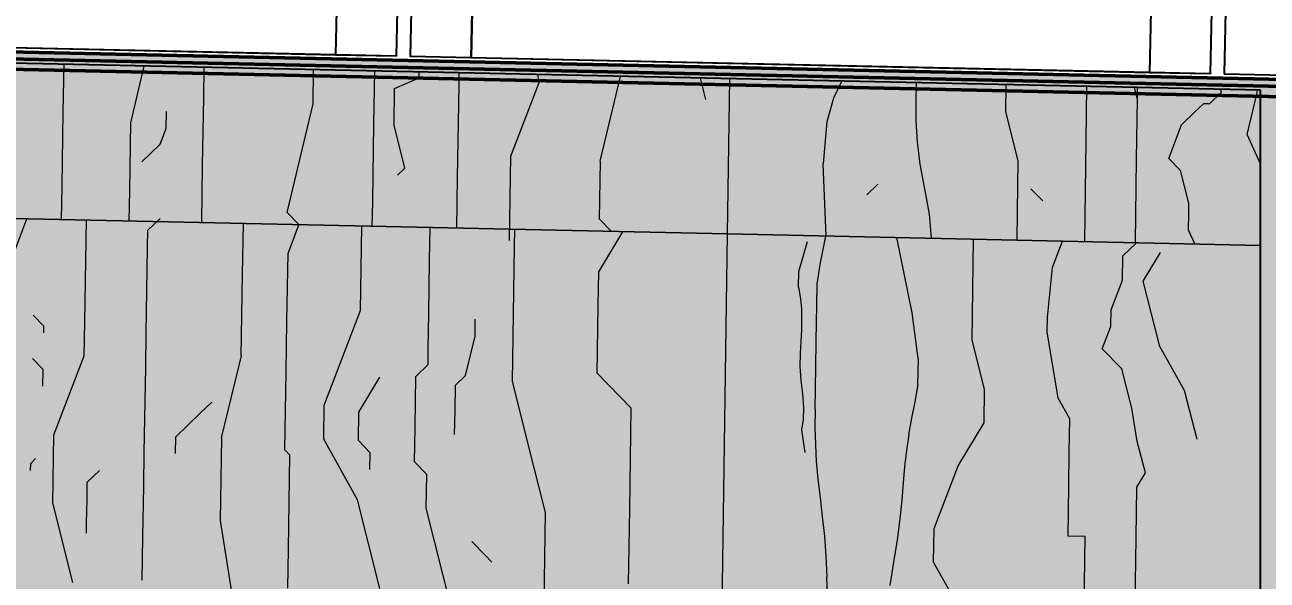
# Model space of a CAD drawing. Header units: metres. Extents: x 0 to 258, y 3 to 25.
# Drawn here: x 212.926 to 214.758, y 22.62 to 23.439 of the extents above; entities that cross this region are included whole.
import ezdxf

# ---------------------------------------------------------------- set-up
doc = ezdxf.new("R2010")
doc.units = ezdxf.units.M
doc.layers.get('Defpoints').update_dxf_attribs({"color": 41})
for name, color, linetype, lineweight in [('A-ANNO-DIMS', 7, 'Continuous', 9), ('A-FLOR', 7, 'Continuous', 50), ('A-GENM', 7, 'Continuous', 35)]:
    doc.layers.add(name, color=color, linetype=linetype, lineweight=lineweight)
doc.styles.add('Arial Narrow_2', font='ARIALN.TTF', dxfattribs={"height": 0.125})
doc.dimstyles.new('Dimension_Standard_O__mm_', dxfattribs={"dimscale": 0.3048, "dimtxt": 0.127929, "dimasz": 0.410105, "dimexe": 0.393701, "dimexo": 0.246063, "dimgap": 0.246063, "dimtad": 1, "dimdec": 0, "dimlfac": 1000, "dimzin": 0, "dimdsep": 46, "dimtxsty": 'Arial Narrow_2', "dimsah": 1, "dimcen": 0.09, "dimaunit": 1, "dimadec": 4, "dimazin": 0, "dimtfac": 1, "dimtdec": 4, "dimtix": 1, "dimtmove": 0, "dimatfit": 3, "dimfxl": 1, "dimtvp": 1, "dimtfill": 1, "dimtolj": 1, "dimtzin": 0, "dimlwd": 18, "dimlwe": 18, "dimarcsym": 2})

# ---------------------------------------------------------------- blocks, each defined once
blk = doc.blocks.new('SCR_B_08_NE_1 - SCR_B_08_NE_1-5604699-DRG-2873172 - ELEVATION - NORTH EAST END')
at = {"layer": 'A-GENM', "color": 254, "lineweight": 25, "true_color": 0xd4d4d4}
for p, q in [((1146.2118, 24.7655), (1146.1839, 23.3954)), ((1146.2739, 23.3934), (1146.3018, 24.7655)), ((1146.1838, 23.3948), (1145.1839, 23.4166)), ((1145.184, 23.4172), (1146.1839, 23.3954)), ((1146.1839, 23.3954), (1146.1838, 23.3948)), ((1146.2738, 23.3929), (1146.1838, 23.3948)), ((1146.1839, 23.3954), (1146.2739, 23.3934)), ((1146.2739, 23.3934), (1146.2738, 23.3929))]:
    blk.add_line(p, q, dxfattribs=at)
blk = doc.blocks.new('SCR_B_08_NE_2 - SCR_B_08_NE_2-5605537-DRG-2873172 - ELEVATION - NORTH EAST END')
at = {"layer": 'A-GENM', "color": 254, "lineweight": 25, "true_color": 0xd4d4d4}
for p, q in [((1146.3218, 24.7655), (1146.2939, 23.393)), ((1146.3838, 23.3911), (1146.4118, 24.7655)), ((1146.4118, 24.7655), (1146.3838, 23.3911)), ((1147.413, 24.7655), (1147.3844, 23.3693)), ((1147.4743, 23.3674), (1147.503, 24.7655)), ((1146.2939, 23.393), (1146.2938, 23.3924)), ((1146.3838, 23.3905), (1146.2938, 23.3924)), ((1146.2939, 23.393), (1146.3838, 23.3911)), ((1146.3838, 23.3911), (1146.3838, 23.3905)), ((1146.3838, 23.3911), (1147.3844, 23.3693)), ((1146.3838, 23.3911), (1146.3838, 23.3905)), ((1147.3843, 23.3687), (1146.3838, 23.3905)), ((1147.3844, 23.3693), (1147.3843, 23.3687)), ((1147.4743, 23.3668), (1147.3843, 23.3687)), ((1147.3844, 23.3693), (1147.4743, 23.3674)), ((1147.4743, 23.3674), (1147.4743, 23.3668))]:
    blk.add_line(p, q, dxfattribs=at)
blk = doc.blocks.new('SCR_B_08_NE_3 - SCR_B_08_NE_3-5606375-DRG-2873172 - ELEVATION - NORTH EAST END')
at = {"layer": 'A-GENM', "color": 254, "lineweight": 25, "true_color": 0xd4d4d4}
for p, q in [((1147.523, 24.7655), (1147.4943, 23.3669)), ((1147.4943, 23.3669), (1147.5843, 23.365)), ((1147.4943, 23.3669), (1147.4943, 23.3664)), ((1147.5843, 23.3644), (1147.4943, 23.3664))]:
    blk.add_line(p, q, dxfattribs=at)
blk = doc.blocks.new('FP_3-DRG-2873172 - ELEVATION - NORTH EAST END')
at = {"layer": 'A-GENM', "color": 254, "lineweight": 18, "true_color": 0xcfcfcf}
for p, q in [((1145.7823, 23.3117), (1145.7835, 23.3809)), ((1145.8817, 23.295), (1145.9017, 23.3784)), ((1145.9894, 23.3322), (1145.9901, 23.3764)), ((1146.1507, 23.3227), (1146.1515, 23.3726)), ((1146.1515, 23.3726), (1146.1515, 23.3729)), ((1146.2404, 23.2933), (1146.2416, 23.371)), ((1146.271, 23.3455), (1146.307, 23.3613)), ((1146.307, 23.3613), (1146.3071, 23.3696)), ((1146.366, 23.3498), (1146.3662, 23.3683)), ((1146.484, 23.3542), (1146.4821, 23.3658)), ((1146.5743, 23.2381), (1146.6042, 23.3631)), ((1146.7298, 23.3293), (1146.722, 23.3606)), ((1146.7619, 23.1309), (1146.7651, 23.3596)), ((1146.7619, 23.1309), (1146.7651, 23.3596)), ((1146.2702, 23.2912), (1146.271, 23.3455)), ((1146.3639, 23.2142), (1146.366, 23.3498)), ((1146.4425, 23.2456), (1146.484, 23.3542)), ((1146.9189, 23.3316), (1146.9299, 23.3553)), ((1146.9299, 23.3553), (1146.9302, 23.3561)), ((1147.0401, 23.3272), (1147.0404, 23.3537)), ((1147.1722, 23.311), (1147.1727, 23.3508)), ((1147.2907, 23.2681), (1147.2918, 23.3482)), ((1147.3663, 23.3299), (1147.362, 23.3467)), ((1147.3663, 23.3252), (1147.3666, 23.3466)), ((1147.4906, 23.3399), (1147.4888, 23.344)), ((1147.5426, 23.3389), (1147.5436, 23.3428)), ((1145.9878, 23.2322), (1145.9894, 23.3322)), ((1146.9086, 23.2968), (1146.9189, 23.3316)), ((1147.0399, 23.2978), (1147.0403, 23.3272)), ((1147.3652, 23.2417), (1147.3664, 23.3299)), ((1147.4513, 23.3109), (1147.4639, 23.323)), ((1147.4728, 23.3228), (1147.4639, 23.323)), ((1147.4728, 23.3228), (1147.4906, 23.3399)), ((1147.5282, 23.2777), (1147.5428, 23.3388)), ((1145.7805, 23.2008), (1145.7823, 23.3117)), ((1145.9342, 23.2866), (1145.9346, 23.3116)), ((1146.1126, 23.1625), (1146.1508, 23.3226)), ((1147.1905, 23.2387), (1147.1722, 23.311)), ((1147.4315, 23.292), (1147.4513, 23.3109)), ((1145.8802, 23.1949), (1145.8818, 23.2949)), ((1145.9253, 23.2633), (1145.9342, 23.2866)), ((1146.2392, 23.218), (1146.2404, 23.2933)), ((1146.2861, 23.2277), (1146.2702, 23.2912)), ((1146.9033, 23.2345), (1146.9086, 23.2968)), ((1147.0419, 23.2669), (1147.0402, 23.2978)), ((1147.4125, 23.2423), (1147.4315, 23.292)), ((1147.2888, 23.1195), (1147.2907, 23.2681)), ((1147.5479, 23.2345), (1147.5283, 23.2777)), ((1145.8981, 23.2371), (1145.9253, 23.2633)), ((1147.046, 23.2337), (1147.0419, 23.2669)), ((1145.9864, 23.1476), (1145.9878, 23.2322)), ((1146.4406, 23.1211), (1146.4425, 23.2456)), ((1146.5732, 23.1525), (1146.5744, 23.238)), ((1146.9074, 23.1278), (1146.903, 23.2345)), ((1147.0527, 23.1975), (1147.046, 23.2337)), ((1147.1896, 23.1644), (1147.1906, 23.2388)), ((1147.3637, 23.1179), (1147.3652, 23.2417)), ((1147.4299, 23.2244), (1147.4125, 23.2423)), ((1146.2386, 23.1772), (1146.2392, 23.218)), ((1146.2753, 23.2174), (1146.2861, 23.2277)), ((1146.3628, 23.1395), (1146.3639, 23.2142)), ((1147.4422, 23.1763), (1147.43, 23.2244)), ((1145.7797, 23.152), (1145.7805, 23.2008)), ((1145.8795, 23.1499), (1145.8802, 23.1949)), ((1146.9671, 23.1885), (1146.9835, 23.2042)), ((1147.0597, 23.1602), (1147.0527, 23.1975)), ((1147.2267, 23.1797), (1147.2092, 23.1976)), ((1144.2979, 23.184), (1146.7619, 23.1309)), ((1146.7619, 23.1309), (1144.2979, 23.184)), ((1146.238, 23.1422), (1146.2386, 23.1772)), ((1147.442, 23.1611), (1147.4422, 23.1763)), ((1146.1301, 23.1445), (1146.1127, 23.1625)), ((1147.0625, 23.1244), (1147.0596, 23.1602)), ((1147.189, 23.1217), (1147.1896, 23.1644)), ((1147.4417, 23.1363), (1147.442, 23.1611)), ((1145.7106, 23.1062), (1145.7286, 23.1531)), ((1145.814, 23.0012), (1145.8165, 23.1512)), ((1145.9071, 23.1365), (1145.925, 23.1538)), ((1146.0467, 23.0713), (1146.0479, 23.1463)), ((1146.1137, 23.1021), (1146.1299, 23.1445)), ((1146.2206, 23.0178), (1146.2225, 23.1425)), ((1146.3225, 23.092), (1146.3232, 23.1403)), ((1146.5906, 23.1346), (1146.5732, 23.1525)), ((1145.9067, 23.1115), (1145.9071, 23.1365)), ((1146.4476, 23.1127), (1146.448, 23.1376)), ((1146.572, 23.0749), (1146.6077, 23.1342)), ((1146.7424, 21.7676), (1146.7619, 23.1309)), ((1146.7424, 21.7676), (1146.7619, 23.1309)), ((1146.7619, 23.1309), (1146.7619, 23.1309)), ((1146.7619, 23.1309), (1147.5479, 23.114)), ((1146.7619, 23.1309), (1146.7619, 23.1309)), ((1147.5479, 23.114), (1146.7619, 23.1309)), ((1146.7619, 23.1309), (1146.7619, 23.1309)), ((1146.7619, 23.1309), (1146.7619, 23.1309)), ((1146.8987, 23.0857), (1146.907, 23.1278)), ((1147.0341, 23.0143), (1147.0114, 23.1255)), ((1147.1225, 22.9743), (1147.1245, 23.1231)), ((1147.4509, 23.1161), (1147.4417, 23.1363)), ((1145.9046, 22.984), (1145.9067, 23.1115)), ((1146.4461, 23.0131), (1146.4476, 23.1127)), ((1146.8669, 23.0757), (1146.8796, 23.1196)), ((1147.2411, 23.0815), (1147.2559, 23.1203)), ((1147.3448, 23.0986), (1147.365, 23.1179)), ((1147.3747, 23.0611), (1147.4003, 23.1034)), ((1146.113, 23.0522), (1146.1137, 23.1021)), ((1146.3213, 23.0129), (1146.3225, 23.092)), ((1146.8942, 23.057), (1146.8987, 23.0857)), ((1147.3443, 23.0627), (1147.3448, 23.0986)), ((1146.0448, 22.9513), (1146.0467, 23.0713)), ((1146.5713, 23.0251), (1146.572, 23.0749)), ((1146.8668, 23.0523), (1146.8671, 23.0757)), ((1147.2336, 23.0076), (1147.241, 23.0815)), ((1146.1122, 23.0023), (1146.113, 23.0522)), ((1146.8699, 23.0353), (1146.867, 23.0523)), ((1146.8939, 23.0405), (1146.8941, 23.057)), ((1147.3276, 23.0191), (1147.3443, 23.0627)), ((1147.3993, 22.9649), (1147.3748, 23.061)), ((1146.8715, 23.0206), (1146.87, 23.0353)), ((1146.8936, 23.0242), (1146.8938, 23.0405)), ((1146.1672, 22.8781), (1146.2205, 23.0178)), ((1146.3205, 22.963), (1146.3213, 23.0129)), ((1146.4446, 22.9135), (1146.4461, 23.0131)), ((1146.5698, 22.9256), (1146.5713, 23.0251)), ((1146.8714, 23.0059), (1146.8716, 23.0206)), ((1146.8932, 23.0017), (1146.8936, 23.0242)), ((1147.043, 22.9473), (1147.0343, 23.0143)), ((1147.3273, 22.9944), (1147.3276, 23.0191)), ((1145.7535, 22.9947), (1145.7378, 23.011)), ((1145.7534, 22.9849), (1145.7535, 22.9947)), ((1145.8132, 22.9511), (1145.814, 23.0012)), ((1146.111, 22.9274), (1146.1122, 23.0023)), ((1146.3895, 22.9803), (1146.3898, 23.0052)), ((1146.8713, 22.9896), (1146.8715, 23.0059)), ((1146.8928, 22.971), (1146.8932, 23.0017)), ((1147.2333, 22.9866), (1147.2336, 23.0076)), ((1147.3146, 22.9612), (1147.3273, 22.9944)), ((1145.9038, 22.934), (1145.9046, 22.984)), ((1146.3756, 22.9222), (1146.3895, 22.9803)), ((1146.8704, 22.9722), (1146.8713, 22.9896)), ((1147.2494, 22.8887), (1147.2333, 22.9866)), ((1146.3202, 22.9381), (1146.3205, 22.963)), ((1146.8694, 22.9544), (1146.8705, 22.9722)), ((1146.8922, 22.9363), (1146.8927, 22.971)), ((1147.1408, 22.9021), (1147.1225, 22.9743)), ((1147.3433, 22.9317), (1147.3146, 22.9612)), ((1147.436, 22.8999), (1147.3993, 22.9649)), ((1145.7525, 22.9311), (1145.7368, 22.9474)), ((1145.7686, 22.8344), (1145.8132, 22.9511)), ((1146.0158, 22.8299), (1146.0449, 22.9513)), ((1146.3022, 22.9208), (1146.3202, 22.9381)), ((1146.8691, 22.9355), (1146.8694, 22.9544)), ((1147.0427, 22.9089), (1147.0433, 22.9473)), ((1145.7521, 22.9064), (1145.7525, 22.9311)), ((1145.903, 22.884), (1145.9038, 22.934)), ((1146.1092, 22.8123), (1146.111, 22.9274)), ((1146.3011, 22.846), (1146.3022, 22.9208)), ((1146.3605, 22.9076), (1146.3757, 22.9222)), ((1146.6198, 22.8741), (1146.5698, 22.9256)), ((1146.8706, 22.9152), (1146.8691, 22.9355)), ((1146.8917, 22.9025), (1146.8922, 22.9363)), ((1147.3581, 22.8738), (1147.3434, 22.9317)), ((1146.2182, 22.868), (1146.2491, 22.9194)), ((1146.36, 22.8698), (1146.3605, 22.9076)), ((1146.469, 22.8167), (1146.4447, 22.9135)), ((1146.8729, 22.8944), (1146.8706, 22.9152)), ((1146.8913, 22.8725), (1146.8917, 22.9025)), ((1147.0386, 22.8834), (1147.0429, 22.9089)), ((1147.1402, 22.8525), (1147.1409, 22.9021)), ((1145.9017, 22.809), (1145.903, 22.884)), ((1146.8744, 22.8747), (1146.8729, 22.8944)), ((1147.0339, 22.8593), (1147.0386, 22.8834)), ((1147.2665, 22.8583), (1147.2493, 22.8887)), ((1147.4544, 22.8278), (1147.436, 22.8999)), ((1145.9484, 22.8318), (1145.9843, 22.8665)), ((1145.9843, 22.8665), (1146.0013, 22.8829)), ((1146.1664, 22.8283), (1146.1672, 22.8781)), ((1146.2176, 22.8261), (1146.2182, 22.868)), ((1146.3594, 22.8352), (1146.36, 22.8698)), ((1146.6187, 22.7994), (1146.6198, 22.8741)), ((1146.8741, 22.8574), (1146.8744, 22.8747)), ((1146.8911, 22.8455), (1146.8915, 22.8725)), ((1147.3662, 22.8249), (1147.3582, 22.8738)), ((1146.8716, 22.8419), (1146.8741, 22.8574)), ((1147.0295, 22.8353), (1147.0339, 22.8593)), ((1147.1019, 22.7889), (1147.1403, 22.8525)), ((1147.2658, 22.8087), (1147.2665, 22.8583)), ((1145.7669, 22.7343), (1145.7686, 22.8344)), ((1145.948, 22.8069), (1145.9484, 22.8318)), ((1146.014, 22.708), (1146.0159, 22.8299)), ((1146.2163, 22.7386), (1146.1663, 22.8282)), ((1146.3007, 22.8198), (1146.3011, 22.846)), ((1146.8762, 22.8086), (1146.8717, 22.8419)), ((1146.8919, 22.8202), (1146.8913, 22.8455)), ((1147.0261, 22.8116), (1147.0296, 22.8353)), ((1146.1166, 22.8046), (1146.1092, 22.8123)), ((1146.235, 22.8081), (1146.2176, 22.8261)), ((1146.3003, 22.7949), (1146.3007, 22.8198)), ((1146.4934, 22.72), (1146.4691, 22.8168)), ((1146.8933, 22.7951), (1146.8919, 22.8202)), ((1147.0236, 22.7879), (1147.0261, 22.8116)), ((1147.3781, 22.7785), (1147.3662, 22.8249)), ((1145.734, 22.782), (1145.7342, 22.7924)), ((1145.7342, 22.7924), (1145.7415, 22.7995)), ((1145.9009, 22.759), (1145.9017, 22.809)), ((1146.1144, 22.6658), (1146.1166, 22.8046)), ((1146.2346, 22.7832), (1146.235, 22.8081)), ((1146.3183, 22.7763), (1146.3003, 22.7949)), ((1146.6176, 22.7248), (1146.6187, 22.7994)), ((1146.8957, 22.7692), (1146.8933, 22.7951)), ((1147.2652, 22.7592), (1147.2658, 22.8087)), ((1145.8177, 22.7647), (1145.8356, 22.782)), ((1146.3175, 22.7264), (1146.3183, 22.7763)), ((1147.0215, 22.7637), (1147.0236, 22.788)), ((1147.0665, 22.6963), (1147.1019, 22.7888)), ((1147.3653, 22.7573), (1147.3781, 22.7785)), ((1145.8173, 22.7397), (1145.8177, 22.7647)), ((1145.8997, 22.684), (1145.9009, 22.759)), ((1146.8989, 22.7421), (1146.8957, 22.7692)), ((1147.0193, 22.7382), (1147.0215, 22.7637)), ((1147.2642, 22.6849), (1147.2652, 22.7592)), ((1147.3644, 22.683), (1147.3653, 22.7573)), ((1145.8167, 22.7045), (1145.8173, 22.7397)), ((1146.249, 22.6078), (1146.2163, 22.7386)), ((1146.9022, 22.714), (1146.8989, 22.7421)), ((1147.0164, 22.7105), (1147.0194, 22.7382)), ((1145.7962, 22.6168), (1145.767, 22.7344)), ((1146.3542, 22.5806), (1146.3176, 22.7264)), ((1146.492, 22.6204), (1146.4934, 22.72)), ((1146.616, 22.6146), (1146.6176, 22.7248)), ((1145.8164, 22.6893), (1145.8167, 22.7045)), ((1146.0333, 22.5874), (1146.014, 22.708)), ((1146.9052, 22.6851), (1146.9022, 22.714)), ((1147.0124, 22.6799), (1147.0165, 22.7105)), ((1145.8987, 22.6202), (1145.8997, 22.684)), ((1146.9074, 22.6554), (1146.9052, 22.6851)), ((1147.0658, 22.6467), (1147.0665, 22.6963)), ((1147.2892, 22.6844), (1147.2642, 22.6849)), ((1147.2876, 22.5606), (1147.2892, 22.6844)), ((1147.3631, 22.5826), (1147.3644, 22.683)), ((1146.1135, 22.6084), (1146.1144, 22.6658)), ((1146.4047, 22.6569), (1146.3849, 22.6774)), ((1147.0072, 22.6469), (1147.0125, 22.6799)), ((1146.4145, 22.6468), (1146.4047, 22.6569)), ((1146.9086, 22.6253), (1146.9074, 22.6554)), ((1147.0018, 22.6124), (1147.0073, 22.6469)), ((1147.1169, 22.5559), (1147.0658, 22.6466)), ((1146.4911, 22.559), (1146.492, 22.6204)), ((1146.9093, 22.5952), (1146.9085, 22.6253))]:
    blk.add_line(p, q, dxfattribs=at)
blk = doc.blocks.new('BR08_Barrier_Patterm_Side_03 - BR08_Barrier_Patterm_Side_03-5124073-DRG-2873172 - ELEVATION - NORTH EAST END')
at = {"layer": 'A-GENM', "color": 254, "lineweight": 25, "true_color": 0xd4d4d4}
for p, q in [((1147.5478, 23.3427), (1144.2997, 23.4131)), ((1147.5478, 21.761), (1147.5478, 23.3427))]:
    blk.add_line(p, q, dxfattribs=at)
blk.add_blockref('FP_3-DRG-2873172 - ELEVATION - NORTH EAST END', (0, 0), dxfattribs=at)
blk = doc.blocks.new('T2DPAA-T2D-C3S-DU-M3D-100304_rvt-35-DRG-2873172 - ELEVATION - NORTH EAST END')
at = {"layer": 'A-GENM', "color": 254, "lineweight": 25, "true_color": 0xd4d4d4}
for name in ['SCR_B_08_NE_1 - SCR_B_08_NE_1-5604699-DRG-2873172 - ELEVATION - NORTH EAST END', 'SCR_B_08_NE_2 - SCR_B_08_NE_2-5605537-DRG-2873172 - ELEVATION - NORTH EAST END', 'SCR_B_08_NE_3 - SCR_B_08_NE_3-5606375-DRG-2873172 - ELEVATION - NORTH EAST END', 'BR08_Barrier_Patterm_Side_03 - BR08_Barrier_Patterm_Side_03-5124073-DRG-2873172 - ELEVATION - NORTH EAST END']:
    blk.add_blockref(name, (0, 0), dxfattribs=at)
blk = doc.blocks.new('DIMBLOCK48-DRG-2873172 - ELEVATION - NORTH EAST END')
at = {"layer": 'A-ANNO-DIMS', "color": 0, "lineweight": 18, "transparency": 16777216}
for p, q in [((211.504, 23.5193), (211.504, 24.1011)), ((221.2924, 23.3074), (221.2924, 24.1011)), ((221.1674, 23.9811), (211.629, 23.9811))]:
    blk.add_line(p, q, dxfattribs=at)
at = {"layer": 'A-ANNO-DIMS', "color": 0, "transparency": 16777216}
for points in [[(211.629, 24.0019), (211.629, 23.9602), (211.504, 23.9811)], [(221.1674, 24.0019), (221.1674, 23.9602), (221.2924, 23.9811)]]:
    blk.add_solid(points, dxfattribs=at)
at = {"layer": 'Defpoints', "color": 0, "transparency": 16777216}
for p in [(211.504, 23.9811), (211.504, 23.4443), (221.2924, 23.2324)]:
    blk.add_point(p, dxfattribs=at)
at = {"layer": 'A-ANNO-DIMS', "color": 0, "lineweight": 18, "transparency": 16777216, "insert": (216.3982, 24.1199), "char_height": 0.125, "width": 1.605812, "attachment_point": 5, "style": 'Arial Narrow_2', "bg_fill": 3, "box_fill_scale": 1.1, "bg_fill_color": 256, "bg_fill_true_color": 13158600, "bg_fill_transparency": 0}
blk.add_mtext('\\A1;BARRIER TYPE - 03', dxfattribs=at)

msp = doc.modelspace()

# ---------------------------------------------------------------- hatches: boundary and pattern name
at = {"layer": 'A-FLOR', "lineweight": 5, "true_color": 0xc0c0c0}
for points in [[(221.2922, 23.207), (221.287, 23.2172), (211.4998, 23.4297), (211.5038, 23.4197), (221.2121, 23.2088)], [(221.2925, 23.1915), (221.2922, 23.207), (211.5038, 23.4197), (211.504, 23.4041), (221.2127, 23.1932)], [(221.2957, 22.0074), (221.2925, 23.1915), (211.504, 23.4041), (211.5064, 22.2206), (220.0812, 22.0339)]]:
    msp.add_hatch(color=9, dxfattribs=at).paths.add_polyline_path(points)

# ---------------------------------------------------------------- linework, layer by layer
at = {"layer": 'A-FLOR'}
for p, q in [((211.4998, 23.4297), (221.287, 23.2172)), ((211.5038, 23.4197), (221.2922, 23.207)), ((211.504, 23.4041), (221.2925, 23.1915))]:
    msp.add_line(p, q, dxfattribs=at)

# ---------------------------------------------------------------- block references
at = {"lineweight": 5}
msp.add_blockref('T2DPAA-T2D-C3S-DU-M3D-100304_rvt-35-DRG-2873172 - ELEVATION - NORTH EAST END', (-932.8001, 0), dxfattribs=at)

# ---------------------------------------------------------------- next in the draw order: dimensions: what is measured, and where the dimension line sits
at = {"layer": 'A-ANNO-DIMS', "lineweight": 18}
dim = msp.add_linear_dim(base=(211.504, 23.9811), p1=(221.2924, 23.2324), p2=(211.504, 23.4443), text='BARRIER TYPE - 03', dimstyle='Dimension_Standard_O__mm_', override={"dimpost": '<>', "dimfxl": 9.79075}, dxfattribs=at)
dim.commit()
dim.dimension.update_dxf_attribs({"geometry": 'DIMBLOCK48-DRG-2873172 - ELEVATION - NORTH EAST END', "text_midpoint": (216.3982, 24.1199)})

doc.saveas('drawing.dxf')
